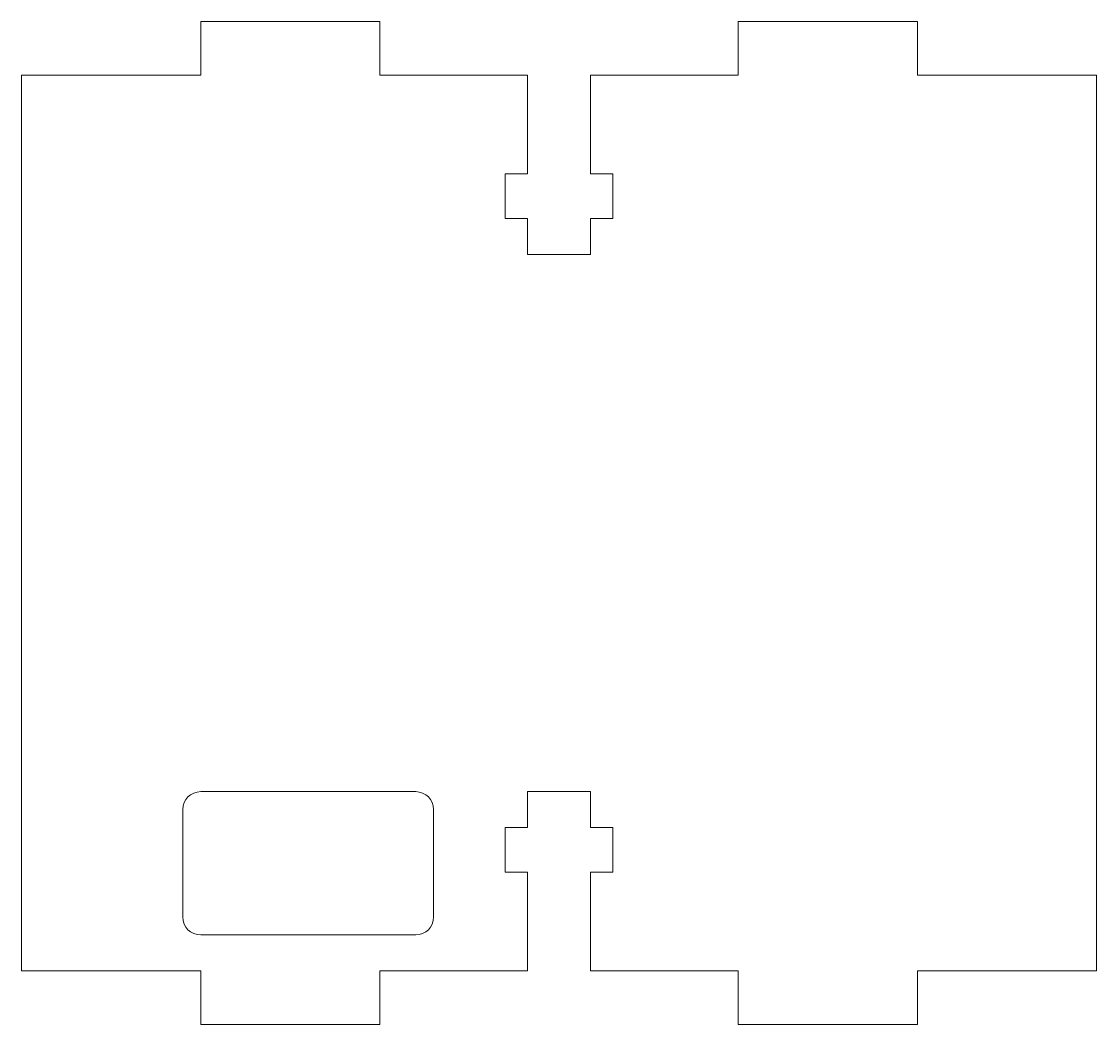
# Model space of a CAD drawing. Header units: millimetres. Extents: x -30 to 30, y -28 to 28.
import ezdxf

# ---------------------------------------------------------------- set-up
doc = ezdxf.new("R2010")
doc.units = ezdxf.units.MM
doc.layers.add('cut', color=1, linetype='CONTINUOUS', lineweight=0)

msp = doc.modelspace()

# ---------------------------------------------------------------- linework, layer by layer
at = {"layer": 'cut'}
for p, q in [((-10, 28), (-20, 28)), ((-20, 28), (-20, 25)), ((-10, 25), (-10, 28)), ((20, 28), (10, 28)), ((10, 28), (10, 25)), ((20, 25), (20, 28)), ((-30, -25), (-30, 25)), ((-30, 25), (-20, 25)), ((-10, 25), (-1.75, 25)), ((-1.75, 19.5), (-1.75, 25)), ((1.75, 25), (1.75, 19.5)), ((1.75, 25), (10, 25)), ((20, 25), (30, 25)), ((30, 25), (30, -25)), ((-3, 17), (-3, 19.5)), ((-3, 19.5), (-1.75, 19.5)), ((1.75, 19.5), (3, 19.5)), ((3, 17), (3, 19.5)), ((-1.75, 17), (-3, 17)), ((-1.75, 15), (-1.75, 17)), ((1.75, 17), (1.75, 15)), ((3, 17), (1.75, 17)), ((1.75, 15), (-1.75, 15)), ((-20, -15), (-8, -15)), ((1.75, -15), (-1.75, -15)), ((-1.75, -15), (-1.75, -17)), ((1.75, -17), (1.75, -15)), ((-21, -16), (-21, -22)), ((-7, -22), (-7, -16)), ((-3, -17), (-3, -19.5)), ((-1.75, -17), (-3, -17)), ((3, -17), (1.75, -17)), ((3, -17), (3, -19.5)), ((-3, -19.5), (-1.75, -19.5)), ((-1.75, -19.5), (-1.75, -25)), ((1.75, -25), (1.75, -19.5)), ((1.75, -19.5), (3, -19.5)), ((-8, -23), (-20, -23)), ((-30, -25), (-20, -25)), ((-20, -28), (-20, -25)), ((-10, -25), (-10, -28)), ((-10, -25), (-1.75, -25)), ((1.75, -25), (10, -25)), ((10, -28), (10, -25)), ((20, -25), (20, -28)), ((20, -25), (30, -25)), ((-10, -28), (-20, -28)), ((20, -28), (10, -28))]:
    msp.add_line(p, q, dxfattribs=at)
for centre, start, end in [((-20, -16), 90, 180), ((-8, -16), 0, 90), ((-20, -22), 180, 270), ((-8, -22), 270, 0)]:
    msp.add_arc(centre, 1, start, end, dxfattribs=at)

doc.saveas('drawing.dxf')
